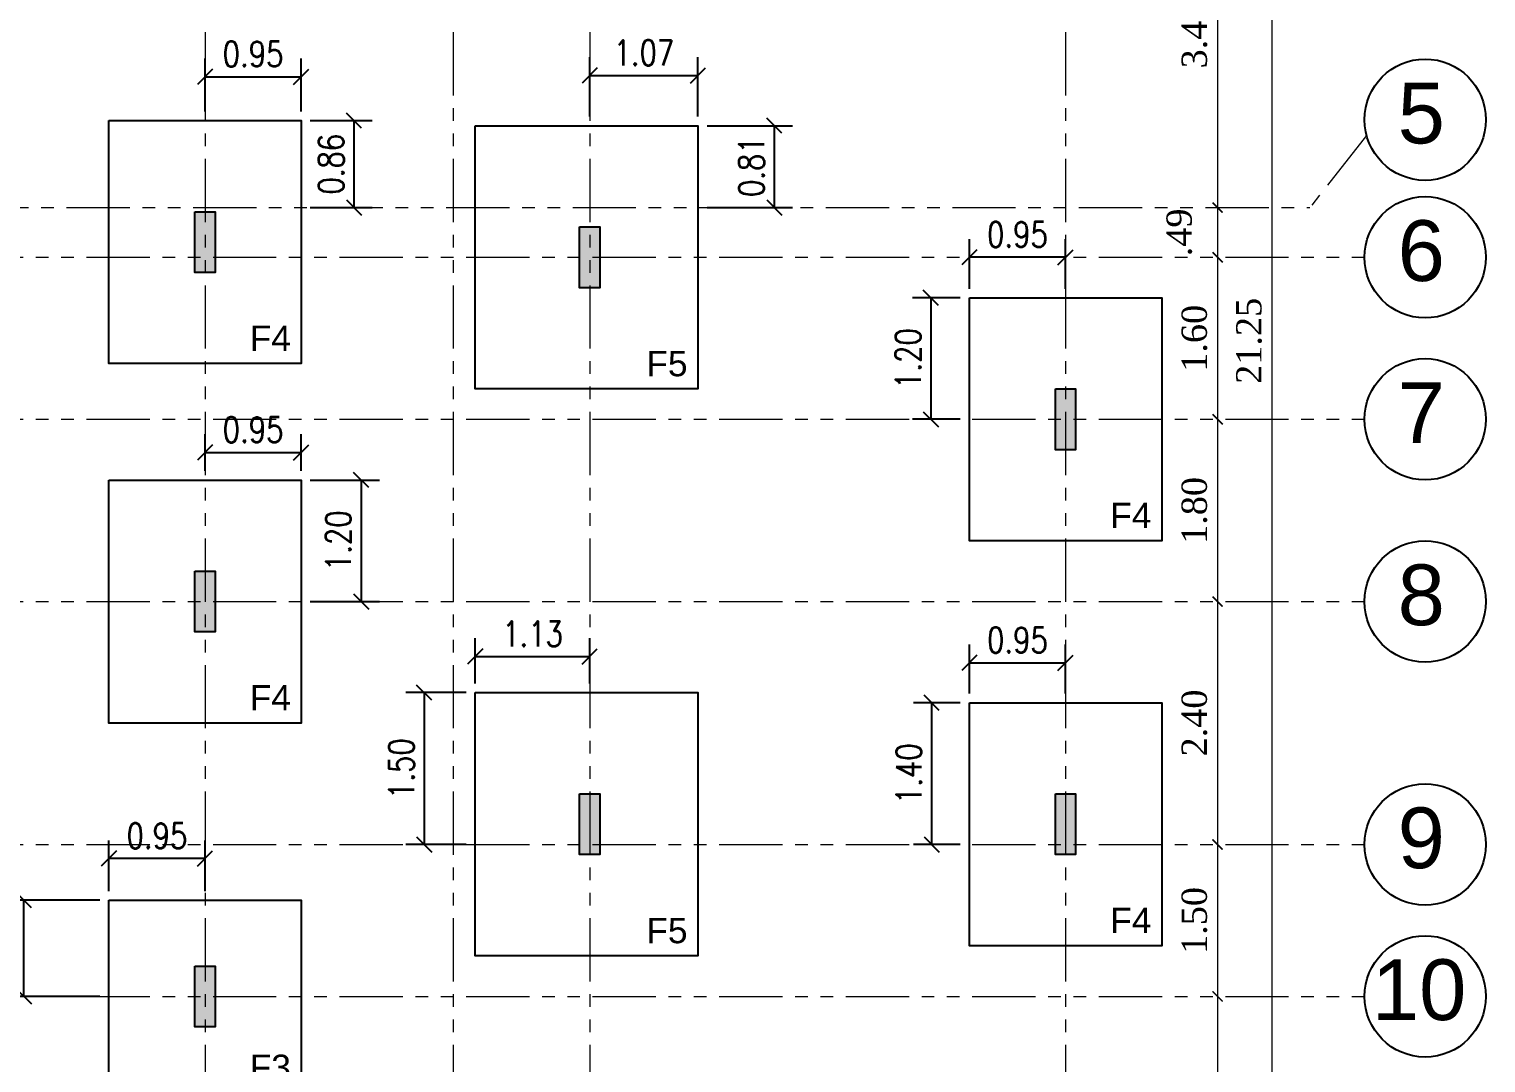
# Model space of a CAD drawing. Header units: metres. Extents: x 503482 to 1007323, y 2781056 to 5562345.
# Drawn here: x 503600.34 to 503614.73, y 2781089.34 to 2781099.55 of the extents above; entities that cross this region are included whole.
import ezdxf

# ---------------------------------------------------------------- set-up
doc = ezdxf.new("R2010")
doc.units = ezdxf.units.M
doc.header["$LTSCALE"] = 10
doc.header["$MEASUREMENT"] = 0
doc.header["$PDMODE"] = 3
doc.linetypes.add('PHANTOM2', pattern=[1.25, 0.625, -0.125, 0.125, -0.125, 0.125, -0.125])
doc.layers.get('0').update_dxf_attribs({"linetype": 'CONTINUOUS'})
doc.layers.get('DEFPOINTS').update_dxf_attribs({"linetype": 'CONTINUOUS'})
for name, color, linetype, lineweight in [('01_WALLS', 7, 'CONTINUOUS', 25), ('S-SLAB', 2, 'CONTINUOUS', 25), ('S-TIE BEAM', 3, 'CONTINUOUS', 25)]:
    doc.layers.add(name, color=color, linetype=linetype, lineweight=lineweight)
for name, color, linetype in [('A-TEXT', 2, 'CONTINUOUS'), ('A-VIEW-LN', 1, 'CONTINUOUS'), ('S-COL', 6, 'CONTINUOUS'), ('S-COL HATCH', 161, 'CONTINUOUS'), ('S-COL-NAME', 4, 'CONTINUOUS')]:
    doc.layers.add(name, color=color, linetype=linetype)
doc.styles.add('ANWAR', font='arial.ttf')
doc.styles.add('AREAL', font='times.ttf')
doc.styles.add('ARIAL', font='arial.ttf')
doc.styles.add('ROMANS', font='ROMANS.SHX', dxfattribs={"width": 0.8, "height": 0.25})
doc.dimstyles.new('ANWER', dxfattribs={"dimtxt": 0.25, "dimasz": 0.1, "dimexe": 0.1, "dimexo": 0.25, "dimgap": 0.1, "dimtad": 1, "dimzin": 7, "dimdsep": 46, "dimtxsty": 'AREAL', "dimblk": 'ARCHTICK', "dimcen": 0.125, "dimdle": 0.15, "dimse1": 1, "dimse2": 1, "dimclrd": 41, "dimclre": 8, "dimclrt": 112, "dimadec": 0, "dimazin": 0, "dimtfac": 1, "dimtmove": 2, "dimatfit": 3, "dimfxl": 1, "dimtolj": 1, "dimtzin": 0, "dimlwd": 0, "dimlwe": 5, "dimarcsym": 0})
doc.dimstyles.new('ROMANS', dxfattribs={"dimtxt": 0.25, "dimasz": 0.15, "dimexe": 0.18, "dimexo": 0.09, "dimgap": 0.1, "dimtad": 1, "dimzin": 0, "dimdsep": 46, "dimtxsty": 'ROMANS', "dimblk": 'OBLIQUE', "dimcen": 0.09, "dimclrd": 1, "dimclre": 1, "dimclrt": 2, "dimadec": 0, "dimazin": 0, "dimtfac": 1, "dimtofl": 0, "dimtmove": 0, "dimatfit": 3, "dimldrblk": 'OBLIQUE', "dimfxl": 1, "dimtolj": 1, "dimtzin": 0, "dimarcsym": 0})

# ---------------------------------------------------------------- blocks, each defined once
blk = doc.blocks.new('_ArchTick')
at = {"color": 0, "linetype": 'ByBlock', "const_width": 0.15}
blk.add_lwpolyline([(-0.5, -0.5), (0.5, 0.5)], dxfattribs=at)
blk = doc.blocks.new('*D770')
at = {"layer": 'DEFPOINTS', "color": 0, "ltscale": 0.04, "transparency": 16777216}
for p in [(1.879, -6.198), (1.402, -9.609), (2.176, -9.609)]:
    blk.add_point(p, dxfattribs=at)
at = {"layer": 'S-TIE BEAM', "color": 41, "lineweight": 0, "ltscale": 0.04, "transparency": 16777216}
blk.add_line((1.402, -6.048), (1.402, -9.759), dxfattribs=at)
at = {"layer": 'S-TIE BEAM', "color": 41, "lineweight": 0, "ltscale": 0.04, "transparency": 16777216, "xscale": 0.1, "yscale": 0.1, "zscale": 0.1}
for p, rotation in [((1.402, -6.198), 90), ((1.402, -9.609), 270)]:
    blk.add_blockref('_ArchTick', p, dxfattribs=dict(at, rotation=rotation))
at = {"layer": 'S-TIE BEAM', "color": 112, "ltscale": 0.04, "transparency": 16777216, "insert": (1.174, -7.904), "char_height": 0.25, "attachment_point": 5, "rotation": 90, "style": 'AREAL'}
blk.add_mtext('\\A1;3.41', dxfattribs=at)
blk = doc.blocks.new('*D771')
at = {"layer": 'DEFPOINTS', "color": 0, "ltscale": 0.04, "transparency": 16777216}
for p in [(2.176, -9.609), (1.402, -10.1), (2.078, -10.1)]:
    blk.add_point(p, dxfattribs=at)
at = {"layer": 'S-TIE BEAM', "color": 41, "lineweight": 0, "ltscale": 0.04, "transparency": 16777216}
blk.add_line((1.402, -9.459), (1.402, -10.25), dxfattribs=at)
at = {"layer": 'S-TIE BEAM', "color": 41, "lineweight": 0, "ltscale": 0.04, "transparency": 16777216, "xscale": 0.1, "yscale": 0.1, "zscale": 0.1}
for p, rotation in [((1.402, -9.609), 90), ((1.402, -10.1), 270)]:
    blk.add_blockref('_ArchTick', p, dxfattribs=dict(at, rotation=rotation))
at = {"layer": 'S-TIE BEAM', "color": 112, "ltscale": 0.04, "transparency": 16777216, "insert": (1.024, -9.854), "char_height": 0.25, "attachment_point": 5, "rotation": 90, "style": 'AREAL'}
blk.add_mtext('\\A1;.49', dxfattribs=at)
blk = doc.blocks.new('*D772')
at = {"layer": 'DEFPOINTS', "color": 0, "ltscale": 0.04, "transparency": 16777216}
for p in [(2.078, -10.1), (1.402, -11.7), (2.176, -11.7)]:
    blk.add_point(p, dxfattribs=at)
at = {"layer": 'S-TIE BEAM', "color": 41, "lineweight": 0, "ltscale": 0.04, "transparency": 16777216}
blk.add_line((1.402, -9.95), (1.402, -11.85), dxfattribs=at)
at = {"layer": 'S-TIE BEAM', "color": 41, "lineweight": 0, "ltscale": 0.04, "transparency": 16777216, "xscale": 0.1, "yscale": 0.1, "zscale": 0.1}
for p, rotation in [((1.402, -10.1), 90), ((1.402, -11.7), 270)]:
    blk.add_blockref('_ArchTick', p, dxfattribs=dict(at, rotation=rotation))
at = {"layer": 'S-TIE BEAM', "color": 112, "ltscale": 0.04, "transparency": 16777216, "insert": (1.174, -10.9), "char_height": 0.25, "attachment_point": 5, "rotation": 90, "style": 'AREAL'}
blk.add_mtext('\\A1;1.60', dxfattribs=at)
blk = doc.blocks.new('*D773')
at = {"layer": 'DEFPOINTS', "color": 0, "ltscale": 0.04, "transparency": 16777216}
for p in [(2.176, -11.7), (1.402, -13.5), (2.176, -13.5)]:
    blk.add_point(p, dxfattribs=at)
at = {"layer": 'S-TIE BEAM', "color": 41, "lineweight": 0, "ltscale": 0.04, "transparency": 16777216}
blk.add_line((1.402, -11.55), (1.402, -13.65), dxfattribs=at)
at = {"layer": 'S-TIE BEAM', "color": 41, "lineweight": 0, "ltscale": 0.04, "transparency": 16777216, "xscale": 0.1, "yscale": 0.1, "zscale": 0.1}
for p, rotation in [((1.402, -11.7), 90), ((1.402, -13.5), 270)]:
    blk.add_blockref('_ArchTick', p, dxfattribs=dict(at, rotation=rotation))
at = {"layer": 'S-TIE BEAM', "color": 112, "ltscale": 0.04, "transparency": 16777216, "insert": (1.174, -12.6), "char_height": 0.25, "attachment_point": 5, "rotation": 90, "style": 'AREAL'}
blk.add_mtext('\\A1;1.80', dxfattribs=at)
blk = doc.blocks.new('*D774')
at = {"layer": 'DEFPOINTS', "color": 0, "ltscale": 0.04, "transparency": 16777216}
for p in [(2.176, -13.5), (1.402, -15.9), (2.176, -15.9)]:
    blk.add_point(p, dxfattribs=at)
at = {"layer": 'S-TIE BEAM', "color": 41, "lineweight": 0, "ltscale": 0.04, "transparency": 16777216}
blk.add_line((1.402, -13.35), (1.402, -16.05), dxfattribs=at)
at = {"layer": 'S-TIE BEAM', "color": 41, "lineweight": 0, "ltscale": 0.04, "transparency": 16777216, "xscale": 0.1, "yscale": 0.1, "zscale": 0.1}
for p, rotation in [((1.402, -13.5), 90), ((1.402, -15.9), 270)]:
    blk.add_blockref('_ArchTick', p, dxfattribs=dict(at, rotation=rotation))
at = {"layer": 'S-TIE BEAM', "color": 112, "ltscale": 0.04, "transparency": 16777216, "insert": (1.174, -14.7), "char_height": 0.25, "attachment_point": 5, "rotation": 90, "style": 'AREAL'}
blk.add_mtext('\\A1;2.40', dxfattribs=at)
blk = doc.blocks.new('*D775')
at = {"layer": 'DEFPOINTS', "color": 0, "ltscale": 0.04, "transparency": 16777216}
for p in [(2.176, -15.9), (1.402, -17.4), (2.176, -17.4)]:
    blk.add_point(p, dxfattribs=at)
at = {"layer": 'S-TIE BEAM', "color": 41, "lineweight": 0, "ltscale": 0.04, "transparency": 16777216}
blk.add_line((1.402, -15.75), (1.402, -17.55), dxfattribs=at)
at = {"layer": 'S-TIE BEAM', "color": 41, "lineweight": 0, "ltscale": 0.04, "transparency": 16777216, "xscale": 0.1, "yscale": 0.1, "zscale": 0.1}
for p, rotation in [((1.402, -15.9), 90), ((1.402, -17.4), 270)]:
    blk.add_blockref('_ArchTick', p, dxfattribs=dict(at, rotation=rotation))
at = {"layer": 'S-TIE BEAM', "color": 112, "ltscale": 0.04, "transparency": 16777216, "insert": (1.174, -16.65), "char_height": 0.25, "attachment_point": 5, "rotation": 90, "style": 'AREAL'}
blk.add_mtext('\\A1;1.50', dxfattribs=at)
blk = doc.blocks.new('*D776')
at = {"layer": 'DEFPOINTS', "color": 0, "ltscale": 0.04, "transparency": 16777216}
for p in [(2.176, -17.4), (1.402, -20), (2.176, -20)]:
    blk.add_point(p, dxfattribs=at)
at = {"layer": 'S-TIE BEAM', "color": 41, "lineweight": 0, "ltscale": 0.04, "transparency": 16777216}
blk.add_line((1.402, -17.25), (1.402, -20.15), dxfattribs=at)
at = {"layer": 'S-TIE BEAM', "color": 41, "lineweight": 0, "ltscale": 0.04, "transparency": 16777216, "xscale": 0.1, "yscale": 0.1, "zscale": 0.1}
for p, rotation in [((1.402, -17.4), 90), ((1.402, -20), 270)]:
    blk.add_blockref('_ArchTick', p, dxfattribs=dict(at, rotation=rotation))
at = {"layer": 'S-TIE BEAM', "color": 112, "ltscale": 0.04, "transparency": 16777216, "insert": (1.174, -18.7), "char_height": 0.25, "attachment_point": 5, "rotation": 90, "style": 'AREAL'}
blk.add_mtext('\\A1;2.60', dxfattribs=at)
blk = doc.blocks.new('*D742')
at = {"layer": 'DEFPOINTS', "color": 0, "ltscale": 0.04, "transparency": 16777216}
for p in [(1.94, -0.3), (2.244, -0.3), (1.257, -21.55)]:
    blk.add_point(p, dxfattribs=at)
at = {"layer": 'S-TIE BEAM', "color": 41, "lineweight": 0, "ltscale": 0.04, "transparency": 16777216}
blk.add_line((1.94, -21.7), (1.94, -0.15), dxfattribs=at)
at = {"layer": 'S-TIE BEAM', "color": 41, "lineweight": 0, "ltscale": 0.04, "transparency": 16777216, "xscale": 0.1, "yscale": 0.1, "zscale": 0.1}
for p, rotation in [((1.94, -0.3), 90), ((1.94, -21.55), 270)]:
    blk.add_blockref('_ArchTick', p, dxfattribs=dict(at, rotation=rotation))
at = {"layer": 'S-TIE BEAM', "color": 112, "ltscale": 0.04, "transparency": 16777216, "insert": (1.713, -10.925), "char_height": 0.25, "attachment_point": 5, "rotation": 90, "style": 'AREAL'}
blk.add_mtext('\\A1;21.25', dxfattribs=at)
blk = doc.blocks.new('A$Ca7303c29')
at = {"layer": '01_WALLS', "ltscale": 0.04}
h = blk.add_hatch(color=161, dxfattribs=at)
h.dxf.hatch_style = 1
h.paths.add_polyline_path([(9.2, -9.5), (9.4, -9.5), (9.4, -10.1), (9.2, -10.1)])
at = {"layer": 'S-COL HATCH', "ltscale": 0.04}
h = blk.add_hatch(color=161, dxfattribs=at)
h.dxf.hatch_style = 1
h.paths.add_polyline_path([(5.4, -9.35), (5.6, -9.35), (5.6, -9.95), (5.4, -9.95)])
h = blk.add_hatch(color=161, dxfattribs=at)
h.dxf.hatch_style = 1
h.paths.add_polyline_path([(13.9, -11.1), (14.1, -11.1), (14.1, -11.7), (13.9, -11.7)])
h = blk.add_hatch(color=161, dxfattribs=at)
h.dxf.hatch_style = 1
h.paths.add_polyline_path([(5.4, -12.9), (5.6, -12.9), (5.6, -13.5), (5.4, -13.5)])
h = blk.add_hatch(color=161, dxfattribs=at)
h.dxf.hatch_style = 1
h.paths.add_polyline_path([(9.2, -15.1), (9.4, -15.1), (9.4, -15.7), (9.2, -15.7)])
h = blk.add_hatch(color=161, dxfattribs=at)
h.dxf.hatch_style = 1
h.paths.add_polyline_path([(13.9, -15.1), (14.1, -15.1), (14.1, -15.7), (13.9, -15.7)])
h = blk.add_hatch(color=161, dxfattribs=at)
h.dxf.hatch_style = 1
h.paths.add_polyline_path([(5.4, -16.8), (5.6, -16.8), (5.6, -17.4), (5.4, -17.4)])
at = {"layer": '01_WALLS', "color": 6, "ltscale": 0.04}
blk.add_lwpolyline([(9.2, -9.5), (9.4, -9.5), (9.4, -10.1), (9.2, -10.1)], close=True, dxfattribs=at)
at = {"layer": 'S-COL', "color": 6, "ltscale": 0.04}
for points in [[(5.4, -9.35), (5.6, -9.35), (5.6, -9.95), (5.4, -9.95)], [(13.9, -11.1), (14.1, -11.1), (14.1, -11.7), (13.9, -11.7)], [(5.4, -12.9), (5.6, -12.9), (5.6, -13.5), (5.4, -13.5)], [(9.2, -15.1), (9.4, -15.1), (9.4, -15.7), (9.2, -15.7)], [(13.9, -15.1), (14.1, -15.1), (14.1, -15.7), (13.9, -15.7)], [(5.4, -16.8), (5.6, -16.8), (5.6, -17.4), (5.4, -17.4)]]:
    blk.add_lwpolyline(points, close=True, dxfattribs=at)
blk = doc.blocks.new('_Oblique')
at = {"color": 0, "linetype": 'ByBlock', "lineweight": -2}
blk.add_line((-0.5, -0.5), (0.5, 0.5), dxfattribs=at)
blk = doc.blocks.new('*D1043')
at = {"layer": 'DEFPOINTS', "color": 0, "transparency": 16777216}
for p in [(503603.025, 2781099.078), (503602.075, 2781098.645), (503603.025, 2781098.645)]:
    blk.add_point(p, dxfattribs=at)
at = {"layer": 'S-SLAB', "color": 1, "lineweight": -2, "transparency": 16777216}
for p, q in [((503602.075, 2781098.735), (503602.075, 2781099.258)), ((503603.025, 2781098.735), (503603.025, 2781099.258)), ((503602.075, 2781099.078), (503603.025, 2781099.078))]:
    blk.add_line(p, q, dxfattribs=at)
at = {"layer": 'S-SLAB', "color": 1, "lineweight": -2, "transparency": 16777216, "xscale": 0.15, "yscale": 0.15, "zscale": 0.15, "rotation": 180}
blk.add_blockref('_Oblique', (503602.075, 2781099.078), dxfattribs=at)
at = {"layer": 'S-SLAB', "color": 1, "lineweight": -2, "transparency": 16777216, "xscale": 0.15, "yscale": 0.15, "zscale": 0.15}
blk.add_blockref('_Oblique', (503603.025, 2781099.078), dxfattribs=at)
at = {"layer": 'S-SLAB', "color": 2, "transparency": 16777216, "insert": (503602.55, 2781099.303), "char_height": 0.25, "attachment_point": 5, "style": 'ROMANS'}
blk.add_mtext('\\A1;0.95', dxfattribs=at)
blk = doc.blocks.new('*D1044')
at = {"layer": 'DEFPOINTS', "color": 0, "transparency": 16777216}
for p in [(503603.025, 2781098.645), (503603.025, 2781097.786), (503603.546, 2781097.786)]:
    blk.add_point(p, dxfattribs=at)
at = {"layer": 'S-SLAB', "color": 1, "lineweight": -2, "transparency": 16777216}
for p, q in [((503603.115, 2781098.645), (503603.726, 2781098.645)), ((503603.546, 2781098.645), (503603.546, 2781097.786)), ((503603.115, 2781097.786), (503603.726, 2781097.786))]:
    blk.add_line(p, q, dxfattribs=at)
at = {"layer": 'S-SLAB', "color": 1, "lineweight": -2, "transparency": 16777216, "xscale": 0.15, "yscale": 0.15, "zscale": 0.15}
for p, rotation in [((503603.546, 2781098.645), 90), ((503603.546, 2781097.786), 270)]:
    blk.add_blockref('_Oblique', p, dxfattribs=dict(at, rotation=rotation))
at = {"layer": 'S-SLAB', "color": 2, "transparency": 16777216, "insert": (503603.321, 2781098.215), "char_height": 0.25, "attachment_point": 5, "rotation": 90, "style": 'ROMANS'}
blk.add_mtext('\\A1;0.86', dxfattribs=at)
blk = doc.blocks.new('*D1045')
at = {"layer": 'DEFPOINTS', "color": 0, "transparency": 16777216}
for p in [(503606.944, 2781099.091), (503605.875, 2781098.595), (503606.944, 2781098.595)]:
    blk.add_point(p, dxfattribs=at)
at = {"layer": 'S-SLAB', "color": 1, "lineweight": -2, "transparency": 16777216}
for p, q in [((503605.875, 2781098.685), (503605.875, 2781099.271)), ((503606.944, 2781098.685), (503606.944, 2781099.271)), ((503605.875, 2781099.091), (503606.944, 2781099.091))]:
    blk.add_line(p, q, dxfattribs=at)
at = {"layer": 'S-SLAB', "color": 1, "lineweight": -2, "transparency": 16777216, "xscale": 0.15, "yscale": 0.15, "zscale": 0.15, "rotation": 180}
blk.add_blockref('_Oblique', (503605.875, 2781099.091), dxfattribs=at)
at = {"layer": 'S-SLAB', "color": 1, "lineweight": -2, "transparency": 16777216, "xscale": 0.15, "yscale": 0.15, "zscale": 0.15}
blk.add_blockref('_Oblique', (503606.944, 2781099.091), dxfattribs=at)
at = {"layer": 'S-SLAB', "color": 2, "transparency": 16777216, "insert": (503606.41, 2781099.316), "char_height": 0.25, "attachment_point": 5, "style": 'ROMANS'}
blk.add_mtext('\\A1;1.07', dxfattribs=at)
blk = doc.blocks.new('*D1046')
at = {"layer": 'DEFPOINTS', "color": 0, "transparency": 16777216}
for p in [(503606.944, 2781098.595), (503606.944, 2781097.786), (503607.698, 2781097.786)]:
    blk.add_point(p, dxfattribs=at)
at = {"layer": 'S-SLAB', "color": 1, "lineweight": -2, "transparency": 16777216}
for p, q in [((503607.034, 2781098.595), (503607.878, 2781098.595)), ((503607.698, 2781098.595), (503607.698, 2781097.786)), ((503607.034, 2781097.786), (503607.878, 2781097.786))]:
    blk.add_line(p, q, dxfattribs=at)
at = {"layer": 'S-SLAB', "color": 1, "lineweight": -2, "transparency": 16777216, "xscale": 0.15, "yscale": 0.15, "zscale": 0.15}
for p, rotation in [((503607.698, 2781098.595), 90), ((503607.698, 2781097.786), 270)]:
    blk.add_blockref('_Oblique', p, dxfattribs=dict(at, rotation=rotation))
at = {"layer": 'S-SLAB', "color": 2, "transparency": 16777216, "insert": (503607.473, 2781098.19), "char_height": 0.25, "attachment_point": 5, "rotation": 90, "style": 'ROMANS'}
blk.add_mtext('\\A1;0.81', dxfattribs=at)
blk = doc.blocks.new('*D1047')
at = {"layer": 'DEFPOINTS', "color": 0, "transparency": 16777216}
for p in [(503609.625, 2781097.295), (503609.625, 2781096.895), (503610.575, 2781096.895)]:
    blk.add_point(p, dxfattribs=at)
at = {"layer": 'S-SLAB', "color": 1, "lineweight": -2, "transparency": 16777216}
for p, q in [((503609.625, 2781096.985), (503609.625, 2781097.475)), ((503610.575, 2781096.985), (503610.575, 2781097.475)), ((503610.575, 2781097.295), (503609.625, 2781097.295))]:
    blk.add_line(p, q, dxfattribs=at)
at = {"layer": 'S-SLAB', "color": 1, "lineweight": -2, "transparency": 16777216, "xscale": 0.15, "yscale": 0.15, "zscale": 0.15, "rotation": 180}
blk.add_blockref('_Oblique', (503609.625, 2781097.295), dxfattribs=at)
at = {"layer": 'S-SLAB', "color": 1, "lineweight": -2, "transparency": 16777216, "xscale": 0.15, "yscale": 0.15, "zscale": 0.15}
blk.add_blockref('_Oblique', (503610.575, 2781097.295), dxfattribs=at)
at = {"layer": 'S-SLAB', "color": 2, "transparency": 16777216, "insert": (503610.1, 2781097.52), "char_height": 0.25, "attachment_point": 5, "style": 'ROMANS'}
blk.add_mtext('\\A1;0.95', dxfattribs=at)
blk = doc.blocks.new('*D1048')
at = {"layer": 'DEFPOINTS', "color": 0, "transparency": 16777216}
for p in [(503609.625, 2781096.895), (503609.245, 2781095.695), (503609.625, 2781095.695)]:
    blk.add_point(p, dxfattribs=at)
at = {"layer": 'S-SLAB', "color": 1, "lineweight": -2, "transparency": 16777216}
for p, q in [((503609.535, 2781096.895), (503609.065, 2781096.895)), ((503609.245, 2781096.895), (503609.245, 2781095.695)), ((503609.535, 2781095.695), (503609.065, 2781095.695))]:
    blk.add_line(p, q, dxfattribs=at)
at = {"layer": 'S-SLAB', "color": 1, "lineweight": -2, "transparency": 16777216, "xscale": 0.15, "yscale": 0.15, "zscale": 0.15}
for p, rotation in [((503609.245, 2781096.895), 90), ((503609.245, 2781095.695), 270)]:
    blk.add_blockref('_Oblique', p, dxfattribs=dict(at, rotation=rotation))
at = {"layer": 'S-SLAB', "color": 2, "transparency": 16777216, "insert": (503609.02, 2781096.295), "char_height": 0.25, "attachment_point": 5, "rotation": 90, "style": 'ROMANS'}
blk.add_mtext('\\A1;1.20', dxfattribs=at)
blk = doc.blocks.new('*D1051')
at = {"layer": 'DEFPOINTS', "color": 0, "transparency": 16777216}
for p in [(503603.025, 2781095.367), (503602.075, 2781095.095), (503603.025, 2781095.095)]:
    blk.add_point(p, dxfattribs=at)
at = {"layer": 'S-SLAB', "color": 1, "lineweight": -2, "transparency": 16777216}
for p, q in [((503602.075, 2781095.185), (503602.075, 2781095.547)), ((503603.025, 2781095.185), (503603.025, 2781095.547)), ((503602.075, 2781095.367), (503603.025, 2781095.367))]:
    blk.add_line(p, q, dxfattribs=at)
at = {"layer": 'S-SLAB', "color": 1, "lineweight": -2, "transparency": 16777216, "xscale": 0.15, "yscale": 0.15, "zscale": 0.15, "rotation": 180}
blk.add_blockref('_Oblique', (503602.075, 2781095.367), dxfattribs=at)
at = {"layer": 'S-SLAB', "color": 1, "lineweight": -2, "transparency": 16777216, "xscale": 0.15, "yscale": 0.15, "zscale": 0.15}
blk.add_blockref('_Oblique', (503603.025, 2781095.367), dxfattribs=at)
at = {"layer": 'S-SLAB', "color": 2, "transparency": 16777216, "insert": (503602.55, 2781095.592), "char_height": 0.25, "attachment_point": 5, "style": 'ROMANS'}
blk.add_mtext('\\A1;0.95', dxfattribs=at)
blk = doc.blocks.new('*D1052')
at = {"layer": 'DEFPOINTS', "color": 0, "transparency": 16777216}
for p in [(503603.023, 2781095.095), (503603.023, 2781093.895), (503603.617, 2781093.895)]:
    blk.add_point(p, dxfattribs=at)
at = {"layer": 'S-SLAB', "color": 1, "lineweight": -2, "transparency": 16777216}
for p, q in [((503603.113, 2781095.095), (503603.797, 2781095.095)), ((503603.617, 2781095.095), (503603.617, 2781093.895)), ((503603.113, 2781093.895), (503603.797, 2781093.895))]:
    blk.add_line(p, q, dxfattribs=at)
at = {"layer": 'S-SLAB', "color": 1, "lineweight": -2, "transparency": 16777216, "xscale": 0.15, "yscale": 0.15, "zscale": 0.15}
for p, rotation in [((503603.617, 2781095.095), 90), ((503603.617, 2781093.895), 270)]:
    blk.add_blockref('_Oblique', p, dxfattribs=dict(at, rotation=rotation))
at = {"layer": 'S-SLAB', "color": 2, "transparency": 16777216, "insert": (503603.392, 2781094.495), "char_height": 0.25, "attachment_point": 5, "rotation": 90, "style": 'ROMANS'}
blk.add_mtext('\\A1;1.20', dxfattribs=at)
blk = doc.blocks.new('*D1055')
at = {"layer": 'DEFPOINTS', "color": 0, "ltscale": 0.04, "transparency": 16777216}
for p in [(503605.875, 2781093.352), (503604.744, 2781092.995), (503605.875, 2781092.995)]:
    blk.add_point(p, dxfattribs=at)
at = {"layer": 'S-TIE BEAM', "color": 1, "lineweight": -2, "ltscale": 0.04, "transparency": 16777216}
for p, q in [((503604.744, 2781093.085), (503604.744, 2781093.532)), ((503605.875, 2781093.085), (503605.875, 2781093.532)), ((503604.744, 2781093.352), (503605.875, 2781093.352))]:
    blk.add_line(p, q, dxfattribs=at)
at = {"layer": 'S-TIE BEAM', "color": 1, "lineweight": -2, "ltscale": 0.04, "transparency": 16777216, "xscale": 0.15, "yscale": 0.15, "zscale": 0.15, "rotation": 180}
blk.add_blockref('_Oblique', (503604.744, 2781093.352), dxfattribs=at)
at = {"layer": 'S-TIE BEAM', "color": 1, "lineweight": -2, "ltscale": 0.04, "transparency": 16777216, "xscale": 0.15, "yscale": 0.15, "zscale": 0.15}
blk.add_blockref('_Oblique', (503605.875, 2781093.352), dxfattribs=at)
at = {"layer": 'S-TIE BEAM', "color": 2, "ltscale": 0.04, "transparency": 16777216, "insert": (503605.31, 2781093.577), "char_height": 0.25, "attachment_point": 5, "style": 'ROMANS'}
blk.add_mtext('\\A1;1.13', dxfattribs=at)
blk = doc.blocks.new('*D1056')
at = {"layer": 'DEFPOINTS', "color": 0, "ltscale": 0.04, "transparency": 16777216}
for p in [(503604.744, 2781092.995), (503604.24, 2781091.495), (503604.744, 2781091.495)]:
    blk.add_point(p, dxfattribs=at)
at = {"layer": 'S-TIE BEAM', "color": 1, "lineweight": -2, "ltscale": 0.04, "transparency": 16777216}
for p, q in [((503604.654, 2781092.995), (503604.06, 2781092.995)), ((503604.24, 2781092.995), (503604.24, 2781091.495)), ((503604.654, 2781091.495), (503604.06, 2781091.495))]:
    blk.add_line(p, q, dxfattribs=at)
at = {"layer": 'S-TIE BEAM', "color": 1, "lineweight": -2, "ltscale": 0.04, "transparency": 16777216, "xscale": 0.15, "yscale": 0.15, "zscale": 0.15}
for p, rotation in [((503604.24, 2781092.995), 90), ((503604.24, 2781091.495), 270)]:
    blk.add_blockref('_Oblique', p, dxfattribs=dict(at, rotation=rotation))
at = {"layer": 'S-TIE BEAM', "color": 2, "ltscale": 0.04, "transparency": 16777216, "insert": (503604.015, 2781092.245), "char_height": 0.25, "attachment_point": 5, "rotation": 90, "style": 'ROMANS'}
blk.add_mtext('\\A1;1.50', dxfattribs=at)
blk = doc.blocks.new('*D1057')
at = {"layer": 'DEFPOINTS', "color": 0, "ltscale": 0.04, "transparency": 16777216}
for p in [(503610.575, 2781093.289), (503609.625, 2781092.895), (503610.575, 2781092.895)]:
    blk.add_point(p, dxfattribs=at)
at = {"layer": 'S-TIE BEAM', "color": 1, "lineweight": -2, "ltscale": 0.04, "transparency": 16777216}
for p, q in [((503609.625, 2781092.985), (503609.625, 2781093.469)), ((503610.575, 2781092.985), (503610.575, 2781093.469)), ((503609.625, 2781093.289), (503610.575, 2781093.289))]:
    blk.add_line(p, q, dxfattribs=at)
at = {"layer": 'S-TIE BEAM', "color": 1, "lineweight": -2, "ltscale": 0.04, "transparency": 16777216, "xscale": 0.15, "yscale": 0.15, "zscale": 0.15, "rotation": 180}
blk.add_blockref('_Oblique', (503609.625, 2781093.289), dxfattribs=at)
at = {"layer": 'S-TIE BEAM', "color": 1, "lineweight": -2, "ltscale": 0.04, "transparency": 16777216, "xscale": 0.15, "yscale": 0.15, "zscale": 0.15}
blk.add_blockref('_Oblique', (503610.575, 2781093.289), dxfattribs=at)
at = {"layer": 'S-TIE BEAM', "color": 2, "ltscale": 0.04, "transparency": 16777216, "insert": (503610.1, 2781093.514), "char_height": 0.25, "attachment_point": 5, "style": 'ROMANS'}
blk.add_mtext('\\A1;0.95', dxfattribs=at)
blk = doc.blocks.new('*D1058')
at = {"layer": 'DEFPOINTS', "color": 0, "ltscale": 0.04, "transparency": 16777216}
for p in [(503609.625, 2781092.895), (503609.252, 2781091.495), (503609.625, 2781091.495)]:
    blk.add_point(p, dxfattribs=at)
at = {"layer": 'S-TIE BEAM', "color": 1, "lineweight": -2, "ltscale": 0.04, "transparency": 16777216}
for p, q in [((503609.535, 2781092.895), (503609.072, 2781092.895)), ((503609.252, 2781092.895), (503609.252, 2781091.495)), ((503609.535, 2781091.495), (503609.072, 2781091.495))]:
    blk.add_line(p, q, dxfattribs=at)
at = {"layer": 'S-TIE BEAM', "color": 1, "lineweight": -2, "ltscale": 0.04, "transparency": 16777216, "xscale": 0.15, "yscale": 0.15, "zscale": 0.15}
for p, rotation in [((503609.252, 2781092.895), 90), ((503609.252, 2781091.495), 270)]:
    blk.add_blockref('_Oblique', p, dxfattribs=dict(at, rotation=rotation))
at = {"layer": 'S-TIE BEAM', "color": 2, "ltscale": 0.04, "transparency": 16777216, "insert": (503609.027, 2781092.195), "char_height": 0.25, "attachment_point": 5, "rotation": 90, "style": 'ROMANS'}
blk.add_mtext('\\A1;1.40', dxfattribs=at)
blk = doc.blocks.new('*D1059')
at = {"layer": 'DEFPOINTS', "color": 0, "ltscale": 0.04, "transparency": 16777216}
for p in [(503601.125, 2781091.356), (503601.125, 2781090.945), (503602.075, 2781090.945)]:
    blk.add_point(p, dxfattribs=at)
at = {"layer": 'S-TIE BEAM', "color": 1, "lineweight": -2, "ltscale": 0.04, "transparency": 16777216}
for p, q in [((503601.125, 2781091.035), (503601.125, 2781091.536)), ((503602.075, 2781091.035), (503602.075, 2781091.536)), ((503602.075, 2781091.356), (503601.125, 2781091.356))]:
    blk.add_line(p, q, dxfattribs=at)
at = {"layer": 'S-TIE BEAM', "color": 1, "lineweight": -2, "ltscale": 0.04, "transparency": 16777216, "xscale": 0.15, "yscale": 0.15, "zscale": 0.15, "rotation": 180}
blk.add_blockref('_Oblique', (503601.125, 2781091.356), dxfattribs=at)
at = {"layer": 'S-TIE BEAM', "color": 1, "lineweight": -2, "ltscale": 0.04, "transparency": 16777216, "xscale": 0.15, "yscale": 0.15, "zscale": 0.15}
blk.add_blockref('_Oblique', (503602.075, 2781091.356), dxfattribs=at)
at = {"layer": 'S-TIE BEAM', "color": 2, "ltscale": 0.04, "transparency": 16777216, "insert": (503601.6, 2781091.581), "char_height": 0.25, "attachment_point": 5, "style": 'ROMANS'}
blk.add_mtext('\\A1;0.95', dxfattribs=at)
blk = doc.blocks.new('*D1060')
at = {"layer": 'DEFPOINTS', "color": 0, "ltscale": 0.04, "transparency": 16777216}
for p in [(503600.286, 2781090.945), (503601.125, 2781090.945), (503601.125, 2781089.995)]:
    blk.add_point(p, dxfattribs=at)
at = {"layer": 'S-TIE BEAM', "color": 1, "lineweight": -2, "ltscale": 0.04, "transparency": 16777216}
for p, q in [((503601.035, 2781090.945), (503600.106, 2781090.945)), ((503600.286, 2781089.995), (503600.286, 2781090.945)), ((503601.035, 2781089.995), (503600.106, 2781089.995))]:
    blk.add_line(p, q, dxfattribs=at)
at = {"layer": 'S-TIE BEAM', "color": 1, "lineweight": -2, "ltscale": 0.04, "transparency": 16777216, "xscale": 0.15, "yscale": 0.15, "zscale": 0.15}
for p, rotation in [((503600.286, 2781090.945), 90), ((503600.286, 2781089.995), 270)]:
    blk.add_blockref('_Oblique', p, dxfattribs=dict(at, rotation=rotation))
at = {"layer": 'S-TIE BEAM', "color": 2, "ltscale": 0.04, "transparency": 16777216, "insert": (503600.061, 2781090.47), "char_height": 0.25, "attachment_point": 5, "rotation": 90, "style": 'ROMANS'}
blk.add_mtext('\\A1;0.95', dxfattribs=at)
blk = doc.blocks.new('A$C9677af75')
at = {"color": 252}
for centre in [(3.452, -8.741), (3.452, -10.1), (3.452, -11.7), (3.452, -13.5), (3.452, -15.9), (3.452, -17.4)]:
    blk.add_circle(centre, 0.599, dxfattribs=at)
at = {"layer": 'A-VIEW-LN', "color": 252, "linetype": 'PHANTOM2', "lineweight": 5, "ltscale": 0.1}
for p, q in [((-8.6, 2.123), (-8.6, -24.071)), ((-6.15, 2.123), (-6.15, -24.071)), ((-4.8, 2.123), (-4.8, -24.071)), ((-0.1, 2.123), (-0.1, -24.071)), ((2.873, -8.896), (2.313, -9.609)), ((-16.218, -9.609), (2.313, -9.609)), ((-17.271, -10.1), (2.858, -10.1)), ((-17.271, -11.7), (2.858, -11.7)), ((-17.271, -13.5), (2.858, -13.5)), ((-17.271, -15.9), (2.858, -15.9)), ((-17.271, -17.4), (2.858, -17.4))]:
    blk.add_line(p, q, dxfattribs=at)
at = {"layer": 'A-TEXT', "style": 'ANWAR'}
for s, p in [('5', (3.181, -8.975)), ('6', (3.181, -10.334)), ('7', (3.181, -11.934)), ('8', (3.181, -13.734)), ('9', (3.181, -16.134)), ('10', (2.927, -17.634))]:
    blk.add_text(s, height=0.6, dxfattribs=at).set_placement(p)
at = {"layer": 'S-TIE BEAM', "ltscale": 0.04}
for base, p1, p2, picture, middle in [((1.94, -0.3), (1.257, -21.55), (2.244, -0.3), '*D742', (1.713, -10.925)), ((1.402, -9.609), (1.879, -6.198), (2.176, -9.609), '*D770', (1.174, -7.904)), ((1.402, -10.1), (2.176, -9.609), (2.078, -10.1), '*D771', (1.024, -9.854)), ((1.402, -11.7), (2.078, -10.1), (2.176, -11.7), '*D772', (1.174, -10.9)), ((1.402, -13.5), (2.176, -11.7), (2.176, -13.5), '*D773', (1.174, -12.6)), ((1.402, -15.9), (2.176, -13.5), (2.176, -15.9), '*D774', (1.174, -14.7)), ((1.402, -17.4), (2.176, -15.9), (2.176, -17.4), '*D775', (1.174, -16.65)), ((1.402, -20), (2.176, -17.4), (2.176, -20), '*D776', (1.174, -18.7))]:
    dim = blk.add_linear_dim(base=base, p1=p1, p2=p2, angle=90, dimstyle='ANWER', dxfattribs=at)
    dim.commit()
    dim.dimension.update_dxf_attribs({"geometry": picture, "text_midpoint": middle})

msp = doc.modelspace()

# ---------------------------------------------------------------- linework, layer by layer
at = {"layer": 'S-TIE BEAM', "ltscale": 0.04}
for points in [[(503601.125, 2781098.645), (503603.025, 2781098.645), (503603.025, 2781096.245), (503601.125, 2781096.245)], [(503604.744, 2781098.595), (503606.944, 2781098.595), (503606.944, 2781095.995), (503604.744, 2781095.995)], [(503609.625, 2781096.895), (503611.525, 2781096.895), (503611.525, 2781094.495), (503609.625, 2781094.495)], [(503601.125, 2781095.095), (503603.025, 2781095.095), (503603.025, 2781092.695), (503601.125, 2781092.695)], [(503604.744, 2781092.995), (503606.944, 2781092.995), (503606.944, 2781090.395), (503604.744, 2781090.395)], [(503609.625, 2781092.895), (503611.525, 2781092.895), (503611.525, 2781090.495), (503609.625, 2781090.495)], [(503601.125, 2781090.945), (503603.025, 2781090.945), (503603.025, 2781089.045), (503601.125, 2781089.045)]]:
    msp.add_lwpolyline(points, close=True, dxfattribs=at)

# ---------------------------------------------------------------- block references
for name, p in [('A$C9677af75', (503610.675, 2781107.395)), ('A$Ca7303c29', (503596.575, 2781107.095))]:
    msp.add_blockref(name, p, dxfattribs=at)

# ---------------------------------------------------------------- texts
at = {"layer": 'S-COL-NAME', "style": 'ARIAL'}
for s, p in [('F4', (503602.516, 2781096.37)), ('F5', (503606.434, 2781096.12)), ('F4', (503611.016, 2781094.62)), ('F4', (503602.516, 2781092.82)), ('F4', (503611.016, 2781090.62)), ('F5', (503606.434, 2781090.52)), ('F3', (503602.516, 2781089.17))]:
    msp.add_text(s, height=0.25, dxfattribs=at).set_placement(p)

# ---------------------------------------------------------------- dimensions: what is measured, and where the dimension line sits
at = {"layer": 'S-SLAB'}
for base, p1, p2, picture, middle in [((503603.025, 2781099.078), (503602.075, 2781098.645), (503603.025, 2781098.645), '*D1043', (503602.55, 2781099.303)), ((503606.944, 2781099.091), (503605.875, 2781098.595), (503606.944, 2781098.595), '*D1045', (503606.41, 2781099.316)), ((503609.625, 2781097.295), (503610.575, 2781096.895), (503609.625, 2781096.895), '*D1047', (503610.1, 2781097.52)), ((503603.025, 2781095.367), (503602.075, 2781095.095), (503603.025, 2781095.095), '*D1051', (503602.55, 2781095.592))]:
    dim = msp.add_linear_dim(base=base, p1=p1, p2=p2, dimstyle='ROMANS', dxfattribs=at)
    dim.commit()
    dim.dimension.update_dxf_attribs({"geometry": picture, "text_midpoint": middle})
for base, p1, p2, picture, middle in [((503603.546, 2781097.786), (503603.025, 2781098.645), (503603.025, 2781097.786), '*D1044', (503603.321, 2781098.215)), ((503607.698, 2781097.786), (503606.944, 2781098.595), (503606.944, 2781097.786), '*D1046', (503607.473, 2781098.19)), ((503609.245, 2781095.695), (503609.625, 2781096.895), (503609.625, 2781095.695), '*D1048', (503609.02, 2781096.295)), ((503603.617, 2781093.895), (503603.023, 2781095.095), (503603.023, 2781093.895), '*D1052', (503603.392, 2781094.495))]:
    dim = msp.add_linear_dim(base=base, p1=p1, p2=p2, angle=90, dimstyle='ROMANS', dxfattribs=at)
    dim.commit()
    dim.dimension.update_dxf_attribs({"geometry": picture, "text_midpoint": middle})
at = {"layer": 'S-TIE BEAM', "ltscale": 0.04}
for base, p1, p2, picture, middle in [((503605.875, 2781093.352), (503604.744, 2781092.995), (503605.875, 2781092.995), '*D1055', (503605.31, 2781093.577)), ((503610.575, 2781093.289), (503609.625, 2781092.895), (503610.575, 2781092.895), '*D1057', (503610.1, 2781093.514)), ((503601.125, 2781091.356), (503602.075, 2781090.945), (503601.125, 2781090.945), '*D1059', (503601.6, 2781091.581))]:
    dim = msp.add_linear_dim(base=base, p1=p1, p2=p2, dimstyle='ROMANS', dxfattribs=at)
    dim.commit()
    dim.dimension.update_dxf_attribs({"geometry": picture, "text_midpoint": middle})
for base, p1, p2, picture, middle in [((503604.24, 2781091.495), (503604.744, 2781092.995), (503604.744, 2781091.495), '*D1056', (503604.015, 2781092.245)), ((503609.252, 2781091.495), (503609.625, 2781092.895), (503609.625, 2781091.495), '*D1058', (503609.027, 2781092.195)), ((503600.286, 2781090.945), (503601.125, 2781089.995), (503601.125, 2781090.945), '*D1060', (503600.061, 2781090.47))]:
    dim = msp.add_linear_dim(base=base, p1=p1, p2=p2, angle=90, dimstyle='ROMANS', dxfattribs=at)
    dim.commit()
    dim.dimension.update_dxf_attribs({"geometry": picture, "text_midpoint": middle})

doc.saveas('drawing.dxf')
